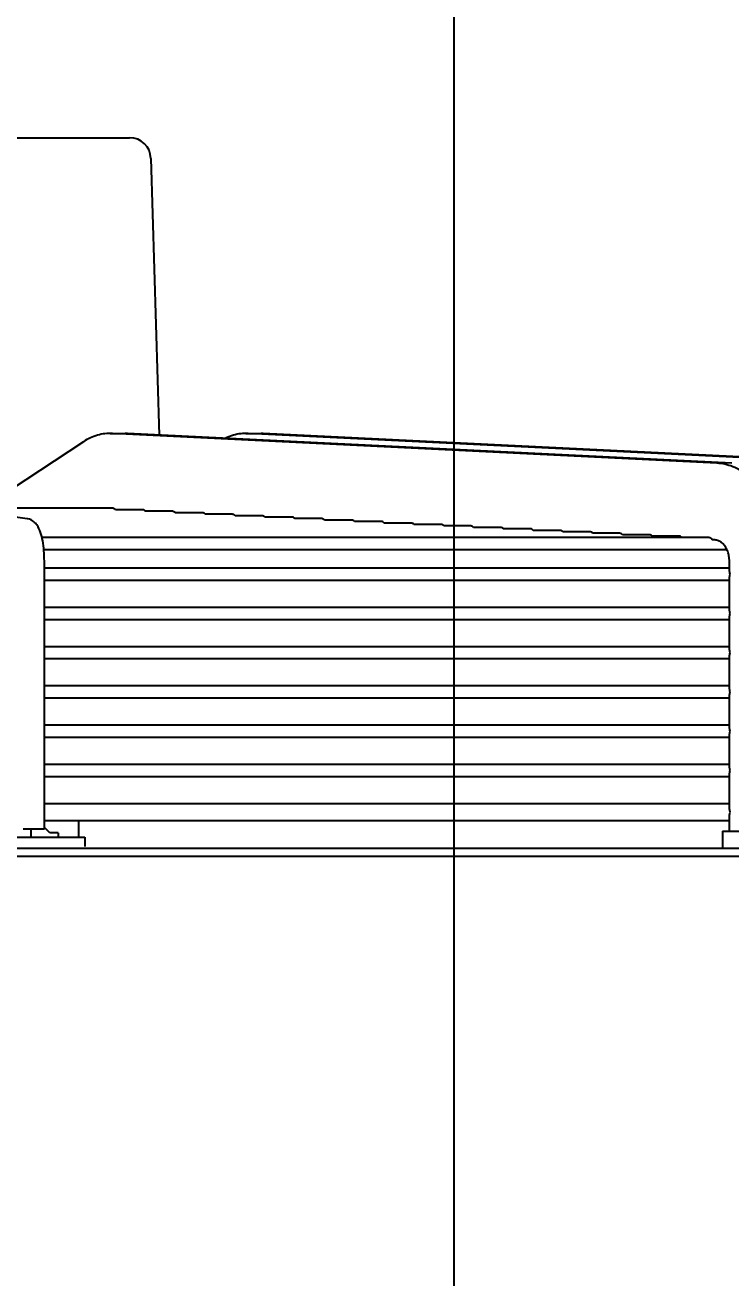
# Model space of a CAD drawing. Header units: millimetres. Extents: x 16200 to 32328, y 19251 to 29476.
# Drawn here: x 16281.21 to 16287.73, y 19600.06 to 19611.62 of the extents above; entities that cross this region are included whole.
import ezdxf

# ---------------------------------------------------------------- set-up
doc = ezdxf.new("R2010")
doc.units = ezdxf.units.MM
doc.header["$LTSCALE"] = 5
doc.layers.add('UNIT', color=6, linetype='Continuous')
doc.layers.add('WS-NO-CONTROL', color=3, linetype='Continuous')
doc.styles.add('SUBMITTAL', font='romans.shx', dxfattribs={"width": 0.75})
doc.dimstyles.new('SUBMITTAL', dxfattribs={"dimtxt": 0.09375, "dimasz": 0.09375, "dimexe": 0.03125, "dimexo": 0.0625, "dimgap": 0.0625, "dimtad": 0, "dimdec": 4, "dimzin": 4, "dimdsep": 46, "dimlunit": 4, "dimtxsty": 'SUBMITTAL', "dimcen": 0.09375, "dimclre": 6, "dimadec": 0, "dimazin": 0, "dimtfac": 1, "dimtdec": 0, "dimtofl": 0, "dimtmove": 0, "dimatfit": 3, "dimfxl": 0, "dimfrac": 2, "dimtolj": 1, "dimtzin": 4, "dimarcsym": 0})

# ---------------------------------------------------------------- blocks, each defined once
blk = doc.blocks.new('*D98')
at = {"layer": 'WS-NO-CONTROL', "color": 6, "lineweight": -2}
for p, q in [((16249.536, 19595.795), (16249.536, 19636.925)), ((16307.686, 19595.527), (16307.686, 19636.925))]:
    blk.add_line(p, q, dxfattribs=at)
at = {"layer": 'WS-NO-CONTROL', "color": 3, "lineweight": -2}
for p, q in [((16249.536, 19634.325), (16244.986, 19634.325)), ((16303.136, 19634.325), (16254.086, 19634.325))]:
    blk.add_line(p, q, dxfattribs=at)
at = {"layer": 'WS-NO-CONTROL', "color": 3}
for points in [[(16254.086, 19635.083), (16254.086, 19633.567), (16249.536, 19634.325)], [(16303.136, 19635.083), (16303.136, 19633.567), (16307.686, 19634.325)]]:
    blk.add_solid(points, dxfattribs=at)
at = {"layer": 'WS-NO-CONTROL', "color": 3, "insert": (16227.679, 19634.325), "char_height": 4.55, "attachment_point": 5, "style": 'SUBMITTAL'}
blk.add_mtext('\\A1;4\'-10 1/8"', dxfattribs=at)
blk = doc.blocks.new('*D99')
at = {"layer": 'WS-NO-CONTROL', "color": 6, "lineweight": -2}
for p, q in [((16249.536, 19595.795), (16249.536, 19623.329)), ((16285.173, 19595.527), (16285.173, 19623.329))]:
    blk.add_line(p, q, dxfattribs=at)
at = {"layer": 'WS-NO-CONTROL', "color": 3, "lineweight": -2}
for p, q in [((16249.536, 19620.729), (16244.986, 19620.729)), ((16280.623, 19620.729), (16254.086, 19620.729))]:
    blk.add_line(p, q, dxfattribs=at)
at = {"layer": 'WS-NO-CONTROL', "color": 3}
for points in [[(16254.086, 19621.487), (16254.086, 19619.971), (16249.536, 19620.729)], [(16280.623, 19621.487), (16280.623, 19619.971), (16285.173, 19620.729)]]:
    blk.add_solid(points, dxfattribs=at)
at = {"layer": 'WS-NO-CONTROL', "color": 3, "insert": (16227.679, 19620.729), "char_height": 4.55, "attachment_point": 5, "style": 'SUBMITTAL'}
blk.add_mtext('\\A1;2\'-11 5/8"', dxfattribs=at)

msp = doc.modelspace()

# ---------------------------------------------------------------- linework, layer by layer
at = {"layer": 'UNIT'}
for p, q in [((16272.0981, 19610.5774), (16282.1774, 19610.5774)), ((16282.3742, 19610.3866), (16282.4521, 19607.8341)), ((16281.7527, 19607.7721), (16280.8158, 19607.1581)), ((16281.9989, 19607.8489), (16282.1381, 19607.8489)), ((16287.5941, 19607.5739), (16282.0192, 19607.8485)), ((16287.7333, 19607.5739), (16282.1584, 19607.8485)), ((16283.2517, 19607.8489), (16283.3909, 19607.8489)), ((16288.8468, 19607.5739), (16283.272, 19607.8485)), ((16288.986, 19607.5739), (16283.4112, 19607.8485)), ((16281.2325, 19607.0615), (16279.1971, 19607.3361)), ((16282.022, 19607.1581), (16280.5164, 19607.1581)), ((16282.298, 19607.1434), (16282.0488, 19607.1434)), ((16282.5737, 19607.1299), (16282.3237, 19607.1299)), ((16282.8493, 19607.1164), (16282.5994, 19607.1164)), ((16283.1248, 19607.1029), (16282.875, 19607.1029)), ((16283.4002, 19607.0894), (16283.1505, 19607.0894)), ((16283.6754, 19607.0759), (16283.4259, 19607.0759)), ((16283.9506, 19607.0624), (16283.7011, 19607.0624)), ((16284.2257, 19607.0489), (16283.9762, 19607.0489)), ((16284.5006, 19607.0354), (16284.2513, 19607.0354)), ((16284.7756, 19607.0219), (16284.5263, 19607.0219)), ((16285.0504, 19607.0084), (16284.8012, 19607.0084)), ((16285.3252, 19606.9949), (16285.0761, 19606.9949)), ((16285.6, 19606.9814), (16285.3508, 19606.9814)), ((16285.8747, 19606.9679), (16285.6256, 19606.9679)), ((16287.5221, 19606.8869), (16281.3698, 19606.8869)), ((16286.1493, 19606.9544), (16285.9003, 19606.9544)), ((16286.4239, 19606.9409), (16286.1749, 19606.9409)), ((16286.6985, 19606.9274), (16286.4496, 19606.9274)), ((16286.9731, 19606.9139), (16286.7241, 19606.9139)), ((16287.2476, 19606.9004), (16286.9987, 19606.9004)), ((16287.5766, 19606.8657), (16287.5522, 19606.8669)), ((16281.3867, 19606.7767), (16287.6883, 19606.7767)), ((16281.3915, 19604.1995), (16281.3915, 19606.6689)), ((16287.7111, 19606.5797), (16287.7111, 19606.6689)), ((16287.7111, 19606.605), (16281.3915, 19606.605)), ((16281.6688, 19606.6064), (16281.6688, 19606.605)), ((16282.4185, 19606.6064), (16282.4164, 19606.605)), ((16282.5577, 19606.6064), (16282.5556, 19606.605)), ((16283.6371, 19606.6064), (16283.6342, 19606.605)), ((16287.7111, 19606.2175), (16287.7111, 19606.5201)), ((16281.3915, 19606.4948), (16287.7111, 19606.4948)), ((16287.7111, 19606.2428), (16281.3915, 19606.2428)), ((16287.7111, 19605.8553), (16287.7111, 19606.1579)), ((16281.3915, 19606.1326), (16287.7111, 19606.1326)), ((16287.7111, 19605.8806), (16281.3915, 19605.8806)), ((16281.3915, 19605.7704), (16287.7111, 19605.7704)), ((16287.7111, 19605.4931), (16287.7111, 19605.7957)), ((16287.7111, 19605.5184), (16281.3915, 19605.5184)), ((16281.3915, 19605.4081), (16287.7111, 19605.4081)), ((16287.7111, 19605.1309), (16287.7111, 19605.4334)), ((16287.7111, 19605.1562), (16281.3915, 19605.1562)), ((16281.3915, 19605.0459), (16287.7111, 19605.0459)), ((16287.7111, 19604.7687), (16287.7111, 19605.0712)), ((16287.7111, 19604.794), (16281.3915, 19604.794)), ((16281.3915, 19604.6837), (16287.7111, 19604.6837)), ((16287.7111, 19604.3906), (16287.7111, 19604.709)), ((16287.7111, 19604.4318), (16281.3915, 19604.4318)), ((16287.7111, 19604.1798), (16287.7111, 19604.3194)), ((16281.1947, 19604.1995), (16281.3915, 19604.1995)), ((16281.2688, 19604.1227), (16281.2688, 19604.1995)), ((16281.3915, 19604.2782), (16287.7111, 19604.2782)), ((16281.7081, 19604.1227), (16281.7081, 19604.2782)), ((16272.5118, 19604.1227), (16281.7637, 19604.1227)), ((16281.5201, 19604.1621), (16281.4413, 19604.1621)), ((16281.5201, 19604.1621), (16281.5201, 19604.1227)), ((16281.7637, 19604.1227), (16281.7637, 19604.0361)), ((16287.6469, 19604.1798), (16289.874, 19604.1798)), ((16287.6469, 19604.1798), (16287.6469, 19604.0223)), ((16260.2677, 19604.0223), (16294.0078, 19604.0223)), ((16294.0078, 19603.9436), (16260.2677, 19603.9436))]:
    msp.add_line(p, q, dxfattribs=at)
for centre, radius, start, end in [((16282.1774, 19610.3806), 0.1969, 1.74849, 90), ((16282.5244, 19606.6132), 0.0787, 353.99009, 355.0051), ((16283.3118, 19606.6132), 0.0787, 184.9949, 186.00991), ((16281.2543, 19604.027), 0.2307, 35.84734, 53.50274)]:
    msp.add_arc(centre, radius, start, end, dxfattribs=at)
for centre, major_axis, ratio, start_param, end_param in [((16282.022, 19607.103), (0, -0.0551), 0.71258, 2.3922752, 3.1416779), ((16282.298, 19607.0882), (0, -0.0551), 0.712077, 2.4267654, 3.1416684), ((16282.5737, 19607.0747), (0, -0.0551), 0.7116416, 2.4267545, 3.1416584), ((16282.8493, 19607.0612), (0, -0.0551), 0.7112612, 2.4267455, 3.1416501), ((16283.1248, 19607.0477), (0, -0.0551), 0.7109269, 2.4267379, 3.1416431), ((16283.4002, 19607.0343), (0, -0.0551), 0.7106314, 2.4267316, 3.1416373), ((16283.6754, 19607.0208), (0, -0.0551), 0.710369, 2.4267261, 3.1416323), ((16283.9506, 19607.0073), (0, -0.0551), 0.7101349, 2.4267215, 3.141628), ((16284.2257, 19606.9938), (0, -0.0551), 0.7099252, 2.4267175, 3.1416243), ((16284.5006, 19606.9803), (0, -0.0551), 0.7097366, 2.426714, 3.1416211), ((16284.7756, 19606.9668), (0, -0.0551), 0.7095663, 2.426711, 3.1416184), ((16285.0504, 19606.9533), (0, -0.0551), 0.7094121, 2.4267084, 3.1416159), ((16285.3252, 19606.9398), (0, -0.0551), 0.7092719, 2.4267061, 3.1416138), ((16285.6, 19606.9263), (0, -0.0551), 0.7091442, 2.426704, 3.1416119), ((16285.8747, 19606.9128), (0, -0.0551), 0.7090275, 2.4267022, 3.1416103), ((16286.1493, 19606.8993), (0, -0.0551), 0.7089205, 2.4267006, 3.1416088), ((16286.4239, 19606.8858), (0, -0.0551), 0.7088222, 2.4266992, 3.1416075), ((16286.6985, 19606.8723), (0, -0.0551), 0.7087318, 2.4266979, 3.1416063), ((16286.9731, 19606.8588), (0, -0.0551), 0.7086482, 2.4266968, 3.1416053), ((16287.2476, 19606.8453), (0, -0.0551), 0.708571, 2.4266957, 3.1416043), ((16287.5221, 19606.8318), (0, -0.0551), 0.7084995, 2.259884, 3.1416035), ((16283.5434, 19606.6705), (-0.0428, 0.0886), 0.2345697, 2.2595874, 2.2822309)]:
    msp.add_ellipse(centre, major_axis=major_axis, ratio=ratio, start_param=start_param, end_param=end_param, dxfattribs=at)
for points, knots in [([(16282.0192, 19607.8484), (16281.9964, 19607.8496), (16281.9734, 19607.8488), (16281.9505, 19607.8461), (16281.9277, 19607.8435), (16281.9051, 19607.8389), (16281.8827, 19607.8325), (16281.8603, 19607.8261), (16281.8381, 19607.8178), (16281.8164, 19607.8077), (16281.7947, 19607.7976), (16281.7734, 19607.7858), (16281.7527, 19607.7722)], [0, 0, 0, 0, 0.2503763, 0.2503763, 0.2503763, 0.5005641, 0.5005641, 0.5005641, 0.7507518, 0.7507518, 0.7507518, 1, 1, 1, 1]), ([(16283.272, 19607.8484), (16283.2491, 19607.8496), (16283.2261, 19607.8488), (16283.2033, 19607.8461), (16283.1804, 19607.8435), (16283.1578, 19607.8389), (16283.1354, 19607.8325), (16283.113, 19607.8261), (16283.0909, 19607.8178), (16283.0691, 19607.8077), (16283.0666, 19607.8065), (16283.064, 19607.8053), (16283.0614, 19607.8041)], [0, 0, 0, 0, 0.25037629, 0.25037629, 0.25037629, 0.50056405, 0.50056405, 0.50056405, 0.75075182, 0.75075182, 0.75075182, 0.78029111, 0.78029111, 0.78029111, 0.78029111]), ([(16288.2122, 19606.6689), (16288.2122, 19606.7044), (16288.2107, 19606.7403), (16288.2077, 19606.7757), (16288.2048, 19606.8112), (16288.2003, 19606.8461), (16288.1944, 19606.8808), (16288.1885, 19606.9154), (16288.1811, 19606.9498), (16288.1724, 19606.9833), (16288.1636, 19607.0167), (16288.1535, 19607.0493), (16288.142, 19607.081), (16288.1305, 19607.1128), (16288.1176, 19607.1438), (16288.1036, 19607.1734), (16288.0896, 19607.203), (16288.0744, 19607.2313), (16288.0579, 19607.2583), (16288.0415, 19607.2854), (16288.0238, 19607.3112), (16288.0053, 19607.3354), (16287.9867, 19607.3595), (16287.9673, 19607.382), (16287.9468, 19607.4029), (16287.9264, 19607.4237), (16287.9049, 19607.443), (16287.8829, 19607.4603), (16287.8608, 19607.4777), (16287.8382, 19607.4931), (16287.8149, 19607.5066), (16287.7915, 19607.5201), (16287.7675, 19607.5318), (16287.7432, 19607.5413), (16287.7189, 19607.5509), (16287.6944, 19607.5583), (16287.6695, 19607.5638), (16287.6445, 19607.5692), (16287.6192, 19607.5726), (16287.5941, 19607.5738)], [0, 0, 0, 0, 0.076921, 0.076921, 0.076921, 0.1538421, 0.1538421, 0.1538421, 0.2307631, 0.2307631, 0.2307631, 0.3076842, 0.3076842, 0.3076842, 0.3846052, 0.3846052, 0.3846052, 0.4615263, 0.4615263, 0.4615263, 0.5384473, 0.5384473, 0.5384473, 0.6153684, 0.6153684, 0.6153684, 0.6922894, 0.6922894, 0.6922894, 0.7692105, 0.7692105, 0.7692105, 0.8461315, 0.8461315, 0.8461315, 0.9230526, 0.9230526, 0.9230526, 1, 1, 1, 1]), ([(16281.3915, 19606.6689), (16281.3915, 19606.7017), (16281.3902, 19606.7345), (16281.385, 19606.7979), (16281.3812, 19606.8283), (16281.3708, 19606.8852), (16281.3644, 19606.9115), (16281.3478, 19606.9601), (16281.3382, 19606.9825), (16281.3145, 19607.0152), (16281.3053, 19607.0257), (16281.2793, 19607.0462), (16281.2611, 19607.0562), (16281.2369, 19607.0608), (16281.2347, 19607.0612), (16281.2325, 19607.0615)], [1.5707963, 1.5707963, 1.5707963, 1.5707963, 1.8779743, 1.8779743, 2.1851522, 2.1851522, 2.4923302, 2.4923302, 2.7995081, 2.7995081, 2.9409737, 2.9409737, 3.0918576, 3.0918576, 3.1066861, 3.1066861, 3.1066861, 3.1066861]), ([(16287.7111, 19606.6689), (16287.7111, 19606.6766), (16287.7108, 19606.6844), (16287.7102, 19606.692), (16287.7095, 19606.6997), (16287.7085, 19606.7074), (16287.7073, 19606.7149), (16287.706, 19606.7224), (16287.7044, 19606.7299), (16287.7025, 19606.7371), (16287.7006, 19606.7444), (16287.6984, 19606.7515), (16287.6959, 19606.7584), (16287.6934, 19606.7653), (16287.6906, 19606.772), (16287.6875, 19606.7784), (16287.6845, 19606.7849), (16287.6811, 19606.7911), (16287.6776, 19606.797), (16287.674, 19606.8028), (16287.6702, 19606.8084), (16287.6662, 19606.8137), (16287.6621, 19606.8189), (16287.6579, 19606.8238), (16287.6534, 19606.8284), (16287.649, 19606.8329), (16287.6443, 19606.8371), (16287.6395, 19606.8409), (16287.6347, 19606.8446), (16287.6298, 19606.848), (16287.6247, 19606.851), (16287.6196, 19606.8539), (16287.6144, 19606.8564), (16287.6091, 19606.8585), (16287.6038, 19606.8606), (16287.5984, 19606.8622), (16287.593, 19606.8634), (16287.5876, 19606.8646), (16287.5821, 19606.8653), (16287.5766, 19606.8656)], [0, 0, 0, 0, 0.076921, 0.076921, 0.076921, 0.153842, 0.153842, 0.153842, 0.230763, 0.230763, 0.230763, 0.307684, 0.307684, 0.307684, 0.384605, 0.384605, 0.384605, 0.461526, 0.461526, 0.461526, 0.538447, 0.538447, 0.538447, 0.615368, 0.615368, 0.615368, 0.692289, 0.692289, 0.692289, 0.7692101, 0.7692101, 0.7692101, 0.8461311, 0.8461311, 0.8461311, 0.9230521, 0.9230521, 0.9230521, 1, 1, 1, 1]), ([(16287.7173, 19606.5499), (16287.7173, 19606.5567), (16287.7162, 19606.5647), (16287.7135, 19606.5738), (16287.7124, 19606.5768), (16287.7111, 19606.5797)], [-0.830133896, -0.830133896, -0.830133896, -0.830133896, -0.778331745, -0.778331745, -0.754611842, -0.754611842, -0.754611842, -0.754611842]), ([(16287.7111, 19606.5201), (16287.7124, 19606.5229), (16287.7135, 19606.5259), (16287.7162, 19606.5351), (16287.7173, 19606.5431), (16287.7173, 19606.5499)], [-0.075522054, -0.075522054, -0.075522054, -0.075522054, -0.051802151, -0.051802151, 0, 0, 0, 0]), ([(16287.7173, 19606.1877), (16287.7173, 19606.1945), (16287.7162, 19606.2025), (16287.7135, 19606.2116), (16287.7124, 19606.2146), (16287.7111, 19606.2175)], [-0.830133896, -0.830133896, -0.830133896, -0.830133896, -0.778331745, -0.778331745, -0.754611842, -0.754611842, -0.754611842, -0.754611842]), ([(16287.7111, 19606.1579), (16287.7124, 19606.1607), (16287.7135, 19606.1637), (16287.7162, 19606.1729), (16287.7173, 19606.1809), (16287.7173, 19606.1877)], [-0.075522054, -0.075522054, -0.075522054, -0.075522054, -0.051802151, -0.051802151, 0, 0, 0, 0]), ([(16287.7173, 19605.8255), (16287.7173, 19605.8323), (16287.7162, 19605.8403), (16287.7135, 19605.8494), (16287.7124, 19605.8524), (16287.7111, 19605.8553)], [0, 0, 0, 0, 0.051802151, 0.051802151, 0.075522054, 0.075522054, 0.075522054, 0.075522054]), ([(16287.7111, 19605.7957), (16287.7124, 19605.7985), (16287.7135, 19605.8015), (16287.7162, 19605.8107), (16287.7173, 19605.8187), (16287.7173, 19605.8255)], [0.754611842, 0.754611842, 0.754611842, 0.754611842, 0.778331745, 0.778331745, 0.830133896, 0.830133896, 0.830133896, 0.830133896]), ([(16287.7173, 19605.4633), (16287.7173, 19605.4701), (16287.7162, 19605.4781), (16287.7135, 19605.4872), (16287.7124, 19605.4902), (16287.7111, 19605.4931)], [0, 0, 0, 0, 0.051802151, 0.051802151, 0.075522054, 0.075522054, 0.075522054, 0.075522054]), ([(16287.7111, 19605.4334), (16287.7124, 19605.4363), (16287.7135, 19605.4393), (16287.7162, 19605.4485), (16287.7173, 19605.4565), (16287.7173, 19605.4633)], [0.754611843, 0.754611843, 0.754611843, 0.754611843, 0.778331746, 0.778331746, 0.830133897, 0.830133897, 0.830133897, 0.830133897]), ([(16287.7173, 19605.1011), (16287.7173, 19605.1079), (16287.7162, 19605.1159), (16287.7135, 19605.125), (16287.7124, 19605.128), (16287.7111, 19605.1309)], [0, 0, 0, 0, 0.051802151, 0.051802151, 0.075522054, 0.075522054, 0.075522054, 0.075522054]), ([(16287.7111, 19605.0712), (16287.7124, 19605.0741), (16287.7135, 19605.0771), (16287.7162, 19605.0863), (16287.7173, 19605.0943), (16287.7173, 19605.1011)], [0.754610412, 0.754610412, 0.754610412, 0.754610412, 0.77830675, 0.77830675, 0.830133897, 0.830133897, 0.830133897, 0.830133897]), ([(16287.7173, 19604.7389), (16287.7173, 19604.7457), (16287.7162, 19604.7537), (16287.7135, 19604.7628), (16287.7124, 19604.7658), (16287.7111, 19604.7687)], [0, 0, 0, 0, 0.051802151, 0.051802151, 0.075522054, 0.075522054, 0.075522054, 0.075522054]), ([(16287.7111, 19604.709), (16287.7124, 19604.7119), (16287.7135, 19604.7149), (16287.7162, 19604.7241), (16287.7173, 19604.7321), (16287.7173, 19604.7389)], [-0.075522054, -0.075522054, -0.075522054, -0.075522054, -0.051802151, -0.051802151, 0, 0, 0, 0]), ([(16287.7173, 19604.355), (16287.7173, 19604.3645), (16287.7158, 19604.3756), (16287.7126, 19604.3864), (16287.7119, 19604.3885), (16287.7111, 19604.3906)], [-1.156260963, -1.156260963, -1.156260963, -1.156260963, -1.084108004, -1.084108004, -1.067161101, -1.067161101, -1.067161101, -1.067161101]), ([(16287.7111, 19604.3194), (16287.7119, 19604.3215), (16287.7126, 19604.3236), (16287.7158, 19604.3344), (16287.7173, 19604.3455), (16287.7173, 19604.355)], [1.067161101, 1.067161101, 1.067161101, 1.067161101, 1.084108004, 1.084108004, 1.156260963, 1.156260963, 1.156260963, 1.156260963])]:
    msp.add_open_spline(points, degree=3, knots=knots, dxfattribs=at)
for points in [[(16282.1564, 19607.8485), (16282.1503, 19607.8488), (16282.1442, 19607.8489), (16282.1381, 19607.8489)], [(16283.4092, 19607.8485), (16283.4031, 19607.8488), (16283.397, 19607.8489), (16283.3909, 19607.8489)]]:
    msp.add_open_spline(points, degree=3, dxfattribs=at)

# ---------------------------------------------------------------- dimensions: what is measured, and where the dimension line sits
at = {"layer": 'WS-NO-CONTROL', "color": 3}
for base, p1, picture, middle in [((16249.5356, 19634.325), (16307.6863, 19592.927), '*D98', (16227.6794, 19634.325)), ((16249.5356, 19620.729), (16285.1726, 19592.927), '*D99', (16227.6794, 19620.729))]:
    dim = msp.add_linear_dim(base=base, p1=p1, p2=(16249.5356, 19593.1954), dimstyle='SUBMITTAL', override={"dimscale": 65, "dimtxt": 0.07, "dimasz": 0.07, "dimexe": 0.04, "dimexo": 0.04, "dimgap": 0.03125, "dimdec": 3, "dimzin": 3, "dimclrd": 3, "dimclrt": 3, "dimtdec": 3, "dimtix": 1}, dxfattribs=at)
    dim.commit()
    dim.dimension.update_dxf_attribs({"geometry": picture, "text_midpoint": middle, "dimtype": 160})

# ---------------------------------------------------------------- leaders
at = {"layer": 'WS-NO-CONTROL', "annotation_type": 0, "has_hookline": 1, "hookline_direction": 0, "text_width": 52.65}
msp.add_leader([(16285.6101, 19592.927), (16354.5681, 19642.3937), (16358.6407, 19642.3937)], dimstyle='SUBMITTAL', override={"dimscale": 58.18, "dimasz": 0.07, "dimgap": 0.03, "dimcen": 4.055284, "dimarcsym": 1}, dxfattribs=at)

doc.saveas('drawing.dxf')
